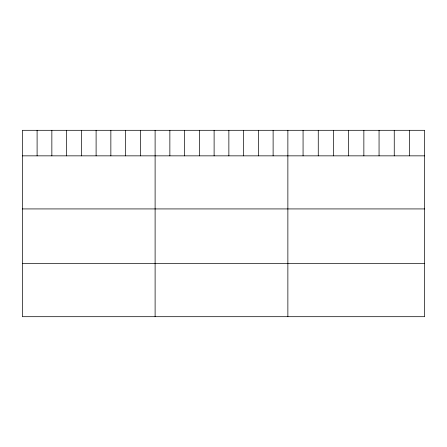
<?xml version="1.0" encoding="UTF-8"?>
<svg xmlns="http://www.w3.org/2000/svg" width="447" height="447" viewBox="0 0 447 447"><rect width="100%" height="100%" fill="white"/><g stroke="black" fill="none" stroke-linecap="round" stroke-linejoin="round"><path stroke-width="0.67" d="M424.65 155.847L424.65 316.694L22.35 316.694L22.35 130.306L424.65 130.306L424.65 155.847L22.35 155.847M22.35 208.928L424.65 208.928M22.35 263.618L424.65 263.618M409.452 130.306L409.452 155.847M394.254 130.306L394.254 155.847M379.056 130.306L379.056 155.847M363.858 130.306L363.858 155.847M348.66 130.306L348.66 155.847M333.462 130.306L333.462 155.847M318.264 130.306L318.264 155.847M303.066 130.306L303.066 155.847M287.868 130.306L287.868 316.694M273.117 130.306L273.117 155.847M258.366 130.306L258.366 155.847M243.615 130.306L243.615 155.847M228.864 130.306L228.864 155.847M214.113 130.306L214.113 155.847M199.362 130.306L199.362 155.847M184.611 130.306L184.611 155.847M169.86 130.306L169.86 155.847M155.109 130.306L155.109 316.694M140.358 130.306L140.358 155.847M125.607 130.306L125.607 155.847M110.856 130.306L110.856 155.847M96.105 130.306L96.105 155.847M81.354 130.306L81.354 155.847M66.603 130.306L66.603 155.847M51.852 130.306L51.852 155.847M37.101 130.306L37.101 155.847"/></g></svg>
